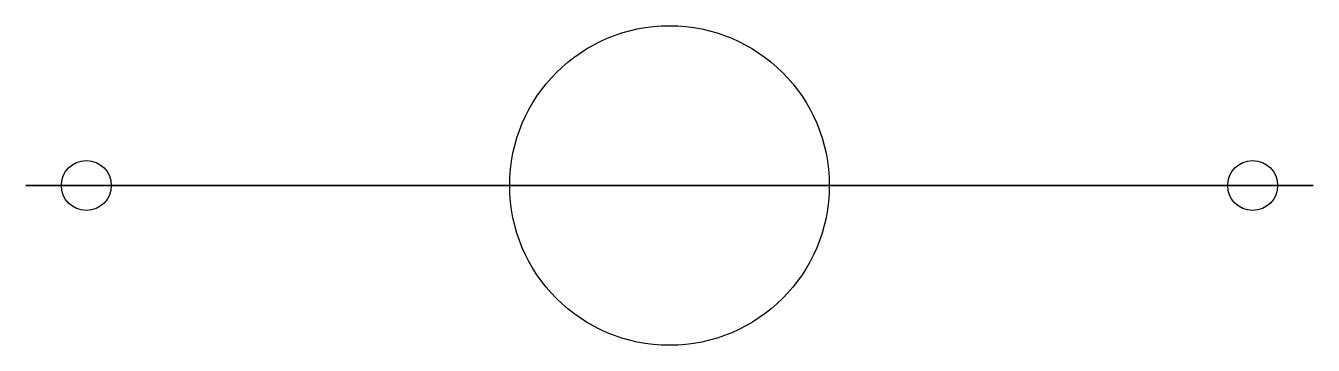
# Model space of a CAD drawing. Header units: millimetres. Extents: x -85 to 85, y 75 to 117.
import ezdxf

# ---------------------------------------------------------------- set-up
doc = ezdxf.new("R2010")
doc.units = ezdxf.units.MM

msp = doc.modelspace()

# ---------------------------------------------------------------- linework, layer by layer
for p, q in [((-85, 96, -85), (-85, 96, 85)), ((-85, 96, 85), (40, 96, 85)), ((85, 96, -85), (-85, 96, -85)), ((40, 96, 85), (45, 96, 80)), ((45, 96, 80), (45, 96, 89)), ((45, 96, 89), (62, 96, 89)), ((62, 96, 70), (55, 96, 70)), ((55, 96, 70), (85, 96, 40)), ((62, 96, 89), (62, 96, 70)), ((85, 96, 40), (85, 96, -85))]:
    msp.add_line(p, q)
for centre, radius in [((0, 96), 21.1), ((-77, 96, -77), 3.3), ((77, 96, -77), 3.3)]:
    msp.add_circle(centre, radius)

doc.saveas('drawing.dxf')
